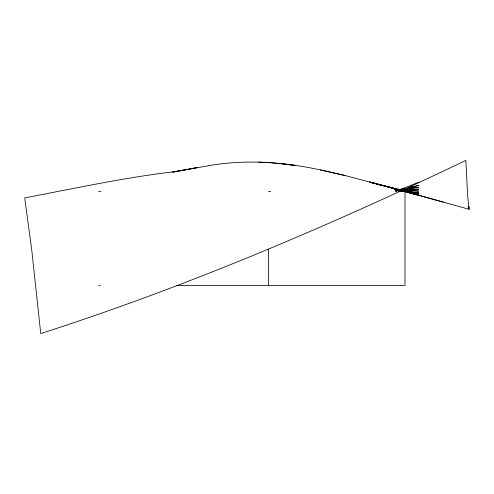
<?xml version="1.0" encoding="UTF-8"?>
<svg xmlns="http://www.w3.org/2000/svg" width="494" height="494" viewBox="0 0 494 494"><rect width="100%" height="100%" fill="white"/><g stroke="black" fill="none" stroke-linecap="round" stroke-linejoin="round"><path stroke-width="0.74" d="M177.148 171.393C125.853 177.185 75.372 188.325 24.7 197.89L31.764 250.143L40.749 333.586C186.602 286.631 327.726 226.456 465.861 160.414L467.583 194.969L469.016 209.258L469.3 207.042L467.923 206.683M419.122 182.132L395.638 191.326L399.282 190.388M402.196 189.64L418.943 185.336L408.618 187.634M403.456 188.782L395.342 190.585L400.653 189.832M185.213 169.763L173.11 172.066L209.647 165.509M197.297 167.54L185.324 169.806L197.396 167.534M185.089 169.806L172.48 171.924M402.172 189.616L418.856 187.245L409.94 188.288M209.555 165.515C246.487 159.253 284.328 162.094 320.785 169.979M403.999 188.986L395.083 190.029L418.801 189.122L409.816 189.326M406.97 188.634L408.458 188.461M403.826 189.455L394.848 189.659L399.331 189.924M98.633 191.456L100.949 191.456M268.39 191.456L270.706 191.456M398.053 191.456L405 191.456L405 285.495L176.574 285.495M98.633 285.495L100.177 285.495M258.658 162.081L270.86 162.668L295.579 165.471L283.235 163.823M400.825 190.017L418.77 191.092L394.65 189.455L397.67 189.9M400.683 190.338L418.776 192.975L400.628 190.264M398.355 189.924L394.576 189.356L397.602 189.912M400.628 190.462L418.789 193.765L401.134 190.462M398.189 189.906L394.508 189.221L398.189 190.005M400.399 190.474L418.813 194.389L401.097 190.493L418.893 195.272L400.344 190.351M398.886 190.005L394.459 189.029L398.152 189.906M378.978 184.744L380.257 185.028M380.911 185.176L382.22 185.472M345.028 175.506L320.742 169.992L345.028 175.506L399.59 189.986M382.875 185.621L399.794 189.56M400.368 190.431L418.832 194.821L401.079 190.468M394.391 188.442L370.327 182.348L399.448 189.918M394.385 188.584L399.59 190.023L369.617 181.903L394.391 188.51M443.297 202.071L401.079 190.431L468.979 209.252M401.616 190.523L418.961 195.365M268.39 249.266L268.39 285.495M398.862 189.918L394.422 188.832L398.862 189.974M398.843 189.844L394.397 188.677L398.849 189.875"/></g></svg>
